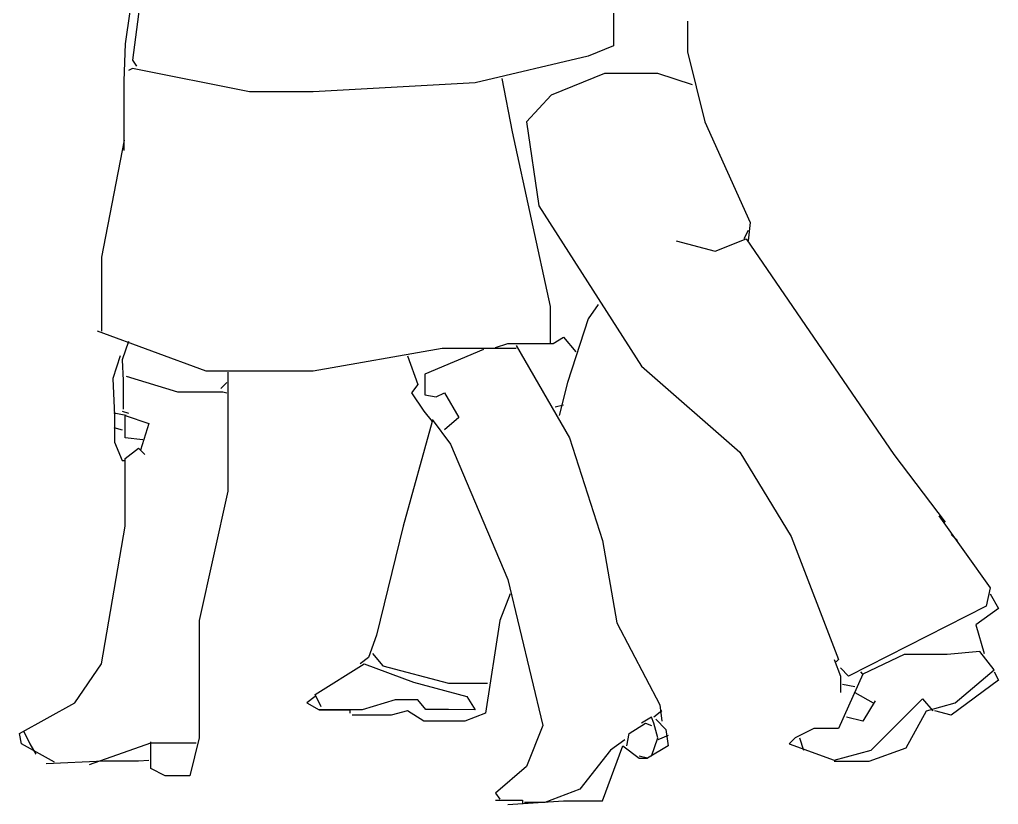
# Model space of a CAD drawing. Header units: millimetres. Extents: x -1579.18 to -1578.23, y 1781.79 to 1783.49.
# Drawn here: x -1579.181 to -1578.227, y 1781.785 to 1782.55 of the extents above; entities that cross this region are included whole.
import ezdxf

# ---------------------------------------------------------------- set-up
doc = ezdxf.new("R2010")
doc.units = ezdxf.units.MM
doc.header["$LTSCALE"] = 10
doc.layers.add('Humanos', color=2, linetype='Continuous')

msp = doc.modelspace()

# ---------------------------------------------------------------- linework, layer by layer
at = {"layer": 'Humanos'}
for points in [[(-1578.78502, 1783.15235), (-1578.73702, 1783.10235), (-1578.71502, 1783.05635), (-1578.70302, 1783.01435), (-1578.69302, 1782.98235), (-1578.68502, 1782.94435), (-1578.66102, 1782.91635), (-1578.65302, 1782.88835), (-1578.63802, 1782.84835), (-1578.63802, 1782.79235), (-1578.65902, 1782.77235), (-1578.67402, 1782.76635), (-1578.67402, 1782.71035), (-1578.60202, 1782.55835), (-1578.60202, 1782.52435), (-1578.62702, 1782.51435), (-1578.73702, 1782.48835), (-1578.89502, 1782.47935), (-1578.95702, 1782.47935), (-1579.07102, 1782.50235), (-1579.07502, 1782.50035)], [(-1578.78502, 1783.15235), (-1578.73702, 1783.10235), (-1578.71502, 1783.05635), (-1578.70302, 1783.01435), (-1578.69302, 1782.98235), (-1578.68502, 1782.94435), (-1578.66102, 1782.91635), (-1578.65302, 1782.88835), (-1578.63802, 1782.84835), (-1578.63802, 1782.79235), (-1578.65902, 1782.77235), (-1578.67402, 1782.76635), (-1578.67402, 1782.71035), (-1578.60202, 1782.55835), (-1578.60202, 1782.52435), (-1578.62702, 1782.51435), (-1578.73702, 1782.48835), (-1578.89502, 1782.47935), (-1578.95702, 1782.47935), (-1579.07102, 1782.50235), (-1579.07502, 1782.50035)], [(-1578.78502, 1783.15235), (-1578.73702, 1783.10235), (-1578.71502, 1783.05635), (-1578.70302, 1783.01435), (-1578.69302, 1782.98235), (-1578.68502, 1782.94435), (-1578.66102, 1782.91635), (-1578.65302, 1782.88835), (-1578.63802, 1782.84835), (-1578.63802, 1782.79235), (-1578.65902, 1782.77235), (-1578.67402, 1782.76635), (-1578.67402, 1782.71035), (-1578.60202, 1782.55835), (-1578.60202, 1782.52435), (-1578.62702, 1782.51435), (-1578.73702, 1782.48835), (-1578.89502, 1782.47935), (-1578.95702, 1782.47935), (-1579.07102, 1782.50235), (-1579.07502, 1782.50035)], [(-1578.78502, 1783.15235), (-1578.73702, 1783.10235), (-1578.71502, 1783.05635), (-1578.70302, 1783.01435), (-1578.69302, 1782.98235), (-1578.68502, 1782.94435), (-1578.66102, 1782.91635), (-1578.65302, 1782.88835), (-1578.63802, 1782.84835), (-1578.63802, 1782.79235), (-1578.65902, 1782.77235), (-1578.67402, 1782.76635), (-1578.67402, 1782.71035), (-1578.60202, 1782.55835), (-1578.60202, 1782.52435), (-1578.62702, 1782.51435), (-1578.73702, 1782.48835), (-1578.89502, 1782.47935), (-1578.95702, 1782.47935), (-1579.07102, 1782.50235), (-1579.07502, 1782.50035)], [(-1578.78502, 1783.15235), (-1578.73702, 1783.10235), (-1578.71502, 1783.05635), (-1578.70302, 1783.01435), (-1578.69302, 1782.98235), (-1578.68502, 1782.94435), (-1578.66102, 1782.91635), (-1578.65302, 1782.88835), (-1578.63802, 1782.84835), (-1578.63802, 1782.79235), (-1578.65902, 1782.77235), (-1578.67402, 1782.76635), (-1578.67402, 1782.71035), (-1578.60202, 1782.55835), (-1578.60202, 1782.52435), (-1578.62702, 1782.51435), (-1578.73702, 1782.48835), (-1578.89502, 1782.47935), (-1578.95702, 1782.47935), (-1579.07102, 1782.50235), (-1579.07502, 1782.50035)], [(-1578.78502, 1783.15235), (-1578.73702, 1783.10235), (-1578.71502, 1783.05635), (-1578.70302, 1783.01435), (-1578.69302, 1782.98235), (-1578.68502, 1782.94435), (-1578.66102, 1782.91635), (-1578.65302, 1782.88835), (-1578.63802, 1782.84835), (-1578.63802, 1782.79235), (-1578.65902, 1782.77235), (-1578.67402, 1782.76635), (-1578.67402, 1782.71035), (-1578.60202, 1782.55835), (-1578.60202, 1782.52435), (-1578.62702, 1782.51435), (-1578.73702, 1782.48835), (-1578.89502, 1782.47935), (-1578.95702, 1782.47935), (-1579.07102, 1782.50235), (-1579.07502, 1782.50035)], [(-1578.97902, 1782.82835), (-1578.96602, 1782.82235), (-1578.96852, 1782.65835), (-1578.96852, 1782.63835), (-1579.01702, 1782.63035), (-1579.03302, 1782.62235), (-1579.06302, 1782.57035), (-1579.07102, 1782.51035), (-1579.06702, 1782.50435)], [(-1578.97902, 1782.82835), (-1578.96602, 1782.82235), (-1578.96852, 1782.65835), (-1578.96852, 1782.63835), (-1579.01702, 1782.63035), (-1579.03302, 1782.62235), (-1579.06302, 1782.57035), (-1579.07102, 1782.51035), (-1579.06702, 1782.50435)], [(-1578.97902, 1782.82835), (-1578.96602, 1782.82235), (-1578.96852, 1782.65835), (-1578.96852, 1782.63835), (-1579.01702, 1782.63035), (-1579.03302, 1782.62235), (-1579.06302, 1782.57035), (-1579.07102, 1782.51035), (-1579.06702, 1782.50435)], [(-1579.08102, 1782.81035), (-1579.08502, 1782.79835), (-1579.10302, 1782.75035), (-1579.11302, 1782.67635), (-1579.10502, 1782.65635), (-1579.06502, 1782.64835), (-1579.06502, 1782.61635), (-1579.07802, 1782.52635), (-1579.07952, 1782.49035), (-1579.07952, 1782.42235)], [(-1579.08102, 1782.81035), (-1579.08502, 1782.79835), (-1579.10302, 1782.75035), (-1579.11302, 1782.67635), (-1579.10502, 1782.65635), (-1579.06502, 1782.64835), (-1579.06502, 1782.61635), (-1579.07802, 1782.52635), (-1579.07952, 1782.49035), (-1579.07952, 1782.42235)], [(-1579.08102, 1782.81035), (-1579.08502, 1782.79835), (-1579.10302, 1782.75035), (-1579.11302, 1782.67635), (-1579.10502, 1782.65635), (-1579.06502, 1782.64835), (-1579.06502, 1782.61635), (-1579.07802, 1782.52635), (-1579.07952, 1782.49035), (-1579.07952, 1782.42235)], [(-1579.08102, 1782.81035), (-1579.08502, 1782.79835), (-1579.10302, 1782.75035), (-1579.11302, 1782.67635), (-1579.10502, 1782.65635), (-1579.06502, 1782.64835), (-1579.06502, 1782.61635), (-1579.07802, 1782.52635), (-1579.07952, 1782.49035), (-1579.07952, 1782.42235)], [(-1579.08102, 1782.81035), (-1579.08502, 1782.79835), (-1579.10302, 1782.75035), (-1579.11302, 1782.67635), (-1579.10502, 1782.65635), (-1579.06502, 1782.64835), (-1579.06502, 1782.61635), (-1579.07802, 1782.52635), (-1579.07952, 1782.49035), (-1579.07952, 1782.42235)], [(-1578.53002, 1782.54835), (-1578.53002, 1782.51835), (-1578.51302, 1782.45035), (-1578.46902, 1782.35235), (-1578.47102, 1782.33435)], [(-1578.53002, 1782.54835), (-1578.53002, 1782.51835), (-1578.51302, 1782.45035), (-1578.46902, 1782.35235), (-1578.47102, 1782.33435)], [(-1578.53002, 1782.54835), (-1578.53002, 1782.51835), (-1578.51302, 1782.45035), (-1578.46902, 1782.35235), (-1578.47102, 1782.33435)], [(-1578.53002, 1782.54835), (-1578.53002, 1782.51835), (-1578.51302, 1782.45035), (-1578.46902, 1782.35235), (-1578.47102, 1782.33435)], [(-1578.53002, 1782.54835), (-1578.53002, 1782.51835), (-1578.51302, 1782.45035), (-1578.46902, 1782.35235), (-1578.47102, 1782.33435)], [(-1578.53002, 1782.54835), (-1578.53002, 1782.51835), (-1578.51302, 1782.45035), (-1578.46902, 1782.35235), (-1578.47102, 1782.33435)], [(-1578.53002, 1782.54835), (-1578.53002, 1782.51835), (-1578.51302, 1782.45035), (-1578.46902, 1782.35235), (-1578.47102, 1782.33435)], [(-1578.53002, 1782.54835), (-1578.53002, 1782.51835), (-1578.51302, 1782.45035), (-1578.46902, 1782.35235), (-1578.47102, 1782.33435)], [(-1578.53002, 1782.54835), (-1578.53002, 1782.51835), (-1578.51302, 1782.45035), (-1578.46902, 1782.35235), (-1578.47102, 1782.33435)], [(-1578.71102, 1782.49235), (-1578.70102, 1782.44035), (-1578.66402, 1782.27035), (-1578.66402, 1782.23435)], [(-1578.71102, 1782.49235), (-1578.70102, 1782.44035), (-1578.66402, 1782.27035), (-1578.66402, 1782.23435)], [(-1578.71102, 1782.49235), (-1578.70102, 1782.44035), (-1578.66402, 1782.27035), (-1578.66402, 1782.23435)], [(-1578.71102, 1782.49235), (-1578.70102, 1782.44035), (-1578.66402, 1782.27035), (-1578.66402, 1782.23435)], [(-1578.71102, 1782.49235), (-1578.70102, 1782.44035), (-1578.66402, 1782.27035), (-1578.66402, 1782.23435)], [(-1578.71102, 1782.49235), (-1578.70102, 1782.44035), (-1578.66402, 1782.27035), (-1578.66402, 1782.23435)], [(-1578.71102, 1782.49235), (-1578.70102, 1782.44035), (-1578.66402, 1782.27035), (-1578.66402, 1782.23435)], [(-1578.52502, 1782.48635), (-1578.55902, 1782.49735), (-1578.61102, 1782.49735), (-1578.66302, 1782.47635), (-1578.68702, 1782.45035), (-1578.67502, 1782.36835), (-1578.57502, 1782.21235), (-1578.47902, 1782.12835), (-1578.42902, 1782.04635), (-1578.38302, 1781.92635), (-1578.38502, 1781.92435)], [(-1578.52502, 1782.48635), (-1578.55902, 1782.49735), (-1578.61102, 1782.49735), (-1578.66302, 1782.47635), (-1578.68702, 1782.45035), (-1578.67502, 1782.36835), (-1578.57502, 1782.21235), (-1578.47902, 1782.12835), (-1578.42902, 1782.04635), (-1578.38302, 1781.92635), (-1578.38502, 1781.92435)], [(-1578.52502, 1782.48635), (-1578.55902, 1782.49735), (-1578.61102, 1782.49735), (-1578.66302, 1782.47635), (-1578.68702, 1782.45035), (-1578.67502, 1782.36835), (-1578.57502, 1782.21235), (-1578.47902, 1782.12835), (-1578.42902, 1782.04635), (-1578.38302, 1781.92635), (-1578.38502, 1781.92435)], [(-1578.52502, 1782.48635), (-1578.55902, 1782.49735), (-1578.61102, 1782.49735), (-1578.66302, 1782.47635), (-1578.68702, 1782.45035), (-1578.67502, 1782.36835), (-1578.57502, 1782.21235), (-1578.47902, 1782.12835), (-1578.42902, 1782.04635), (-1578.38302, 1781.92635), (-1578.38502, 1781.92435)], [(-1578.52502, 1782.48635), (-1578.55902, 1782.49735), (-1578.61102, 1782.49735), (-1578.66302, 1782.47635), (-1578.68702, 1782.45035), (-1578.67502, 1782.36835), (-1578.57502, 1782.21235), (-1578.47902, 1782.12835), (-1578.42902, 1782.04635), (-1578.38302, 1781.92635), (-1578.38502, 1781.92435)], [(-1578.52502, 1782.48635), (-1578.55902, 1782.49735), (-1578.61102, 1782.49735), (-1578.66302, 1782.47635), (-1578.68702, 1782.45035), (-1578.67502, 1782.36835), (-1578.57502, 1782.21235), (-1578.47902, 1782.12835), (-1578.42902, 1782.04635), (-1578.38302, 1781.92635), (-1578.38502, 1781.92435)], [(-1578.52502, 1782.48635), (-1578.55902, 1782.49735), (-1578.61102, 1782.49735), (-1578.66302, 1782.47635), (-1578.68702, 1782.45035), (-1578.67502, 1782.36835), (-1578.57502, 1782.21235), (-1578.47902, 1782.12835), (-1578.42902, 1782.04635), (-1578.38302, 1781.92635), (-1578.38502, 1781.92435)], [(-1578.52502, 1782.48635), (-1578.55902, 1782.49735), (-1578.61102, 1782.49735), (-1578.66302, 1782.47635), (-1578.68702, 1782.45035), (-1578.67502, 1782.36835), (-1578.57502, 1782.21235), (-1578.47902, 1782.12835), (-1578.42902, 1782.04635), (-1578.38302, 1781.92635), (-1578.38502, 1781.92435)], [(-1579.07902, 1782.43235), (-1579.10102, 1782.31835), (-1579.10102, 1782.25035), (-1579.10102, 1782.24635)], [(-1579.07902, 1782.43235), (-1579.10102, 1782.31835), (-1579.10102, 1782.25035), (-1579.10102, 1782.24635)], [(-1579.07902, 1782.43235), (-1579.10102, 1782.31835), (-1579.10102, 1782.25035), (-1579.10102, 1782.24635)], [(-1579.07902, 1782.43235), (-1579.10102, 1782.31835), (-1579.10102, 1782.25035), (-1579.10102, 1782.24635)], [(-1579.07902, 1782.43235), (-1579.10102, 1782.31835), (-1579.10102, 1782.25035), (-1579.10102, 1782.24635)], [(-1579.07902, 1782.43235), (-1579.10102, 1782.31835), (-1579.10102, 1782.25035), (-1579.10102, 1782.24635)], [(-1578.47102, 1782.34435), (-1578.47502, 1782.33635)], [(-1578.47102, 1782.34435), (-1578.47502, 1782.33635)], [(-1578.47102, 1782.34435), (-1578.47502, 1782.33635)], [(-1578.47102, 1782.34435), (-1578.47502, 1782.33635)], [(-1578.47102, 1782.34435), (-1578.47502, 1782.33635)], [(-1578.47102, 1782.34435), (-1578.47502, 1782.33635)], [(-1578.47102, 1782.34435), (-1578.47502, 1782.33635)], [(-1578.47102, 1782.34435), (-1578.47502, 1782.33635)], [(-1578.47102, 1782.34435), (-1578.47502, 1782.33635)], [(-1578.47102, 1782.34435), (-1578.47502, 1782.33635)], [(-1578.54102, 1782.33435), (-1578.50302, 1782.32435), (-1578.47302, 1782.33635), (-1578.32902, 1782.12635), (-1578.27902, 1782.06035)], [(-1578.54102, 1782.33435), (-1578.50302, 1782.32435), (-1578.47302, 1782.33635), (-1578.32902, 1782.12635), (-1578.27902, 1782.06035)], [(-1578.54102, 1782.33435), (-1578.50302, 1782.32435), (-1578.47302, 1782.33635), (-1578.32902, 1782.12635), (-1578.27902, 1782.06035)], [(-1578.54102, 1782.33435), (-1578.50302, 1782.32435), (-1578.47302, 1782.33635), (-1578.32902, 1782.12635), (-1578.27902, 1782.06035)], [(-1578.54102, 1782.33435), (-1578.50302, 1782.32435), (-1578.47302, 1782.33635), (-1578.32902, 1782.12635), (-1578.27902, 1782.06035)], [(-1578.61702, 1782.27235), (-1578.62702, 1782.25835), (-1578.64702, 1782.19635), (-1578.65502, 1782.16435)], [(-1578.61702, 1782.27235), (-1578.62702, 1782.25835), (-1578.64702, 1782.19635), (-1578.65502, 1782.16435)], [(-1578.61702, 1782.27235), (-1578.62702, 1782.25835), (-1578.64702, 1782.19635), (-1578.65502, 1782.16435)], [(-1578.61702, 1782.27235), (-1578.62702, 1782.25835), (-1578.64702, 1782.19635), (-1578.65502, 1782.16435)], [(-1578.69702, 1782.22935), (-1578.76902, 1782.22935), (-1578.89502, 1782.20735), (-1578.99902, 1782.20735), (-1579.10502, 1782.24635)], [(-1578.69702, 1782.22935), (-1578.76902, 1782.22935), (-1578.89502, 1782.20735), (-1578.99902, 1782.20735), (-1579.10502, 1782.24635)], [(-1578.69702, 1782.22935), (-1578.76902, 1782.22935), (-1578.89502, 1782.20735), (-1578.99902, 1782.20735), (-1579.10502, 1782.24635)], [(-1578.69702, 1782.22935), (-1578.76902, 1782.22935), (-1578.89502, 1782.20735), (-1578.99902, 1782.20735), (-1579.10502, 1782.24635)], [(-1579.07502, 1782.23635), (-1579.08102, 1782.21835), (-1579.08002, 1782.19835), (-1579.08002, 1782.17035)], [(-1579.07502, 1782.23635), (-1579.08102, 1782.21835), (-1579.08002, 1782.19835), (-1579.08002, 1782.17035)], [(-1579.07502, 1782.23635), (-1579.08102, 1782.21835), (-1579.08002, 1782.19835), (-1579.08002, 1782.17035)], [(-1579.07502, 1782.23635), (-1579.08102, 1782.21835), (-1579.08002, 1782.19835), (-1579.08002, 1782.17035)], [(-1579.07502, 1782.23635), (-1579.08102, 1782.21835), (-1579.08002, 1782.19835), (-1579.08002, 1782.17035)], [(-1579.07502, 1782.23635), (-1579.08102, 1782.21835), (-1579.08002, 1782.19835), (-1579.08002, 1782.17035)], [(-1578.71702, 1782.23035), (-1578.70502, 1782.23435), (-1578.66102, 1782.23435), (-1578.65102, 1782.24035), (-1578.63902, 1782.22635)], [(-1578.71702, 1782.23035), (-1578.70502, 1782.23435), (-1578.66102, 1782.23435), (-1578.65102, 1782.24035), (-1578.63902, 1782.22635)], [(-1578.71702, 1782.23035), (-1578.70502, 1782.23435), (-1578.66102, 1782.23435), (-1578.65102, 1782.24035), (-1578.63902, 1782.22635)], [(-1578.71702, 1782.23035), (-1578.70502, 1782.23435), (-1578.66102, 1782.23435), (-1578.65102, 1782.24035), (-1578.63902, 1782.22635)], [(-1578.72902, 1782.22835), (-1578.78602, 1782.20435), (-1578.78602, 1782.18435), (-1578.77502, 1782.18235), (-1578.76702, 1782.18635), (-1578.75302, 1782.16235), (-1578.76702, 1782.15035)], [(-1578.72902, 1782.22835), (-1578.78602, 1782.20435), (-1578.78602, 1782.18435), (-1578.77502, 1782.18235), (-1578.76702, 1782.18635), (-1578.75302, 1782.16235), (-1578.76702, 1782.15035)], [(-1578.72902, 1782.22835), (-1578.78602, 1782.20435), (-1578.78602, 1782.18435), (-1578.77502, 1782.18235), (-1578.76702, 1782.18635), (-1578.75302, 1782.16235), (-1578.76702, 1782.15035)], [(-1578.72902, 1782.22835), (-1578.78602, 1782.20435), (-1578.78602, 1782.18435), (-1578.77502, 1782.18235), (-1578.76702, 1782.18635), (-1578.75302, 1782.16235), (-1578.76702, 1782.15035)], [(-1578.72902, 1782.22835), (-1578.78602, 1782.20435), (-1578.78602, 1782.18435), (-1578.77502, 1782.18235), (-1578.76702, 1782.18635), (-1578.75302, 1782.16235), (-1578.76702, 1782.15035)], [(-1578.72902, 1782.22835), (-1578.78602, 1782.20435), (-1578.78602, 1782.18435), (-1578.77502, 1782.18235), (-1578.76702, 1782.18635), (-1578.75302, 1782.16235), (-1578.76702, 1782.15035)], [(-1578.72902, 1782.22835), (-1578.78602, 1782.20435), (-1578.78602, 1782.18435), (-1578.77502, 1782.18235), (-1578.76702, 1782.18635), (-1578.75302, 1782.16235), (-1578.76702, 1782.15035)], [(-1578.69702, 1782.23235), (-1578.64502, 1782.14235), (-1578.61302, 1782.04235), (-1578.59902, 1781.96235), (-1578.55702, 1781.88235), (-1578.55502, 1781.86635)], [(-1578.69702, 1782.23235), (-1578.64502, 1782.14235), (-1578.61302, 1782.04235), (-1578.59902, 1781.96235), (-1578.55702, 1781.88235), (-1578.55502, 1781.86635)], [(-1578.69702, 1782.23235), (-1578.64502, 1782.14235), (-1578.61302, 1782.04235), (-1578.59902, 1781.96235), (-1578.55702, 1781.88235), (-1578.55502, 1781.86635)], [(-1578.69702, 1782.23235), (-1578.64502, 1782.14235), (-1578.61302, 1782.04235), (-1578.59902, 1781.96235), (-1578.55702, 1781.88235), (-1578.55502, 1781.86635)], [(-1578.69702, 1782.23235), (-1578.64502, 1782.14235), (-1578.61302, 1782.04235), (-1578.59902, 1781.96235), (-1578.55702, 1781.88235), (-1578.55502, 1781.86635)], [(-1578.69702, 1782.23235), (-1578.64502, 1782.14235), (-1578.61302, 1782.04235), (-1578.59902, 1781.96235), (-1578.55702, 1781.88235), (-1578.55502, 1781.86635)], [(-1578.69702, 1782.23235), (-1578.64502, 1782.14235), (-1578.61302, 1782.04235), (-1578.59902, 1781.96235), (-1578.55702, 1781.88235), (-1578.55502, 1781.86635)], [(-1578.69702, 1782.23235), (-1578.64502, 1782.14235), (-1578.61302, 1782.04235), (-1578.59902, 1781.96235), (-1578.55702, 1781.88235), (-1578.55502, 1781.86635)], [(-1578.69702, 1782.23235), (-1578.64502, 1782.14235), (-1578.61302, 1782.04235), (-1578.59902, 1781.96235), (-1578.55702, 1781.88235), (-1578.55502, 1781.86635)], [(-1578.69702, 1782.23235), (-1578.64502, 1782.14235), (-1578.61302, 1782.04235), (-1578.59902, 1781.96235), (-1578.55702, 1781.88235), (-1578.55502, 1781.86635)], [(-1579.08302, 1782.22235), (-1579.09002, 1782.20035), (-1579.08852, 1782.16435), (-1579.08852, 1782.13835), (-1579.08102, 1782.12035), (-1579.07902, 1782.12035)], [(-1579.08302, 1782.22235), (-1579.09002, 1782.20035), (-1579.08852, 1782.16435), (-1579.08852, 1782.13835), (-1579.08102, 1782.12035), (-1579.07902, 1782.12035)], [(-1579.08302, 1782.22235), (-1579.09002, 1782.20035), (-1579.08852, 1782.16435), (-1579.08852, 1782.13835), (-1579.08102, 1782.12035), (-1579.07902, 1782.12035)], [(-1579.08302, 1782.22235), (-1579.09002, 1782.20035), (-1579.08852, 1782.16435), (-1579.08852, 1782.13835), (-1579.08102, 1782.12035), (-1579.07902, 1782.12035)], [(-1579.08302, 1782.22235), (-1579.09002, 1782.20035), (-1579.08852, 1782.16435), (-1579.08852, 1782.13835), (-1579.08102, 1782.12035), (-1579.07902, 1782.12035)], [(-1579.08302, 1782.22235), (-1579.09002, 1782.20035), (-1579.08852, 1782.16435), (-1579.08852, 1782.13835), (-1579.08102, 1782.12035), (-1579.07902, 1782.12035)], [(-1579.08302, 1782.22235), (-1579.09002, 1782.20035), (-1579.08852, 1782.16435), (-1579.08852, 1782.13835), (-1579.08102, 1782.12035), (-1579.07902, 1782.12035)], [(-1579.08302, 1782.22235), (-1579.09002, 1782.20035), (-1579.08852, 1782.16435), (-1579.08852, 1782.13835), (-1579.08102, 1782.12035), (-1579.07902, 1782.12035)], [(-1579.08302, 1782.22235), (-1579.09002, 1782.20035), (-1579.08852, 1782.16435), (-1579.08852, 1782.13835), (-1579.08102, 1782.12035), (-1579.07902, 1782.12035)], [(-1578.80302, 1782.22235), (-1578.79302, 1782.19435), (-1578.79902, 1782.18635), (-1578.78702, 1782.16835), (-1578.77902, 1782.15835), (-1578.80702, 1782.05635), (-1578.83302, 1781.95035), (-1578.84102, 1781.92835), (-1578.84902, 1781.92235)], [(-1578.80302, 1782.22235), (-1578.79302, 1782.19435), (-1578.79902, 1782.18635), (-1578.78702, 1782.16835), (-1578.77902, 1782.15835), (-1578.80702, 1782.05635), (-1578.83302, 1781.95035), (-1578.84102, 1781.92835), (-1578.84902, 1781.92235)], [(-1578.80302, 1782.22235), (-1578.79302, 1782.19435), (-1578.79902, 1782.18635), (-1578.78702, 1782.16835), (-1578.77902, 1782.15835), (-1578.80702, 1782.05635), (-1578.83302, 1781.95035), (-1578.84102, 1781.92835), (-1578.84902, 1781.92235)], [(-1578.80302, 1782.22235), (-1578.79302, 1782.19435), (-1578.79902, 1782.18635), (-1578.78702, 1782.16835), (-1578.77902, 1782.15835), (-1578.80702, 1782.05635), (-1578.83302, 1781.95035), (-1578.84102, 1781.92835), (-1578.84902, 1781.92235)], [(-1578.97802, 1782.20635), (-1578.97802, 1782.09035), (-1579.00602, 1781.96435), (-1579.00602, 1781.85035), (-1579.01502, 1781.81335), (-1579.03902, 1781.81335), (-1579.05302, 1781.82035), (-1579.05302, 1781.84635)], [(-1578.97802, 1782.20635), (-1578.97802, 1782.09035), (-1579.00602, 1781.96435), (-1579.00602, 1781.85035), (-1579.01502, 1781.81335), (-1579.03902, 1781.81335), (-1579.05302, 1781.82035), (-1579.05302, 1781.84635)], [(-1578.97802, 1782.20635), (-1578.97802, 1782.09035), (-1579.00602, 1781.96435), (-1579.00602, 1781.85035), (-1579.01502, 1781.81335), (-1579.03902, 1781.81335), (-1579.05302, 1781.82035), (-1579.05302, 1781.84635)], [(-1578.97802, 1782.20635), (-1578.97802, 1782.09035), (-1579.00602, 1781.96435), (-1579.00602, 1781.85035), (-1579.01502, 1781.81335), (-1579.03902, 1781.81335), (-1579.05302, 1781.82035), (-1579.05302, 1781.84635)], [(-1578.97802, 1782.20635), (-1578.97802, 1782.09035), (-1579.00602, 1781.96435), (-1579.00602, 1781.85035), (-1579.01502, 1781.81335), (-1579.03902, 1781.81335), (-1579.05302, 1781.82035), (-1579.05302, 1781.84635)], [(-1578.97802, 1782.20635), (-1578.97802, 1782.09035), (-1579.00602, 1781.96435), (-1579.00602, 1781.85035), (-1579.01502, 1781.81335), (-1579.03902, 1781.81335), (-1579.05302, 1781.82035), (-1579.05302, 1781.84635)], [(-1578.97802, 1782.20635), (-1578.97802, 1782.09035), (-1579.00602, 1781.96435), (-1579.00602, 1781.85035), (-1579.01502, 1781.81335), (-1579.03902, 1781.81335), (-1579.05302, 1781.82035), (-1579.05302, 1781.84635)], [(-1578.97802, 1782.20635), (-1578.97802, 1782.09035), (-1579.00602, 1781.96435), (-1579.00602, 1781.85035), (-1579.01502, 1781.81335), (-1579.03902, 1781.81335), (-1579.05302, 1781.82035), (-1579.05302, 1781.84635)], [(-1578.97802, 1782.20635), (-1578.97802, 1782.09035), (-1579.00602, 1781.96435), (-1579.00602, 1781.85035), (-1579.01502, 1781.81335), (-1579.03902, 1781.81335), (-1579.05302, 1781.82035), (-1579.05302, 1781.84635)], [(-1578.97802, 1782.20635), (-1578.97802, 1782.09035), (-1579.00602, 1781.96435), (-1579.00602, 1781.85035), (-1579.01502, 1781.81335), (-1579.03902, 1781.81335), (-1579.05302, 1781.82035), (-1579.05302, 1781.84635)], [(-1578.97802, 1782.20635), (-1578.97802, 1782.09035), (-1579.00602, 1781.96435), (-1579.00602, 1781.85035), (-1579.01502, 1781.81335), (-1579.03902, 1781.81335), (-1579.05302, 1781.82035), (-1579.05302, 1781.84635)], [(-1578.97802, 1782.20635), (-1578.97802, 1782.09035), (-1579.00602, 1781.96435), (-1579.00602, 1781.85035), (-1579.01502, 1781.81335), (-1579.03902, 1781.81335), (-1579.05302, 1781.82035), (-1579.05302, 1781.84635)], [(-1578.97802, 1782.20635), (-1578.97802, 1782.09035), (-1579.00602, 1781.96435), (-1579.00602, 1781.85035), (-1579.01502, 1781.81335), (-1579.03902, 1781.81335), (-1579.05302, 1781.82035), (-1579.05302, 1781.84635)], [(-1579.07702, 1782.20235), (-1579.02702, 1782.18735), (-1578.98302, 1782.18735), (-1578.97902, 1782.18635)], [(-1579.07702, 1782.20235), (-1579.02702, 1782.18735), (-1578.98302, 1782.18735), (-1578.97902, 1782.18635)], [(-1579.07702, 1782.20235), (-1579.02702, 1782.18735), (-1578.98302, 1782.18735), (-1578.97902, 1782.18635)], [(-1578.97902, 1782.19635), (-1578.98502, 1782.19035)], [(-1578.97902, 1782.19635), (-1578.98502, 1782.19035)], [(-1578.97902, 1782.19635), (-1578.98502, 1782.19035)], [(-1578.97902, 1782.19635), (-1578.98502, 1782.19035)], [(-1578.97902, 1782.19635), (-1578.98502, 1782.19035)], [(-1578.97902, 1782.19635), (-1578.98502, 1782.19035)], [(-1578.97902, 1782.19635), (-1578.98502, 1782.19035)], [(-1579.07702, 1782.16435), (-1579.08902, 1782.16635)], [(-1579.07702, 1782.16435), (-1579.08902, 1782.16635)], [(-1579.08102, 1782.16835), (-1579.07502, 1782.16635)], [(-1579.08102, 1782.16835), (-1579.07502, 1782.16635)], [(-1578.65102, 1782.17435), (-1578.65902, 1782.17235)], [(-1578.65102, 1782.17435), (-1578.65902, 1782.17235)], [(-1578.65102, 1782.17435), (-1578.65902, 1782.17235)], [(-1579.06102, 1782.14035), (-1579.07802, 1782.14235), (-1579.07802, 1782.16435), (-1579.05502, 1782.15635), (-1579.06302, 1782.13035)], [(-1579.06102, 1782.14035), (-1579.07802, 1782.14235), (-1579.07802, 1782.16435), (-1579.05502, 1782.15635), (-1579.06302, 1782.13035)], [(-1579.06102, 1782.14035), (-1579.07802, 1782.14235), (-1579.07802, 1782.16435), (-1579.05502, 1782.15635), (-1579.06302, 1782.13035)], [(-1579.06102, 1782.14035), (-1579.07802, 1782.14235), (-1579.07802, 1782.16435), (-1579.05502, 1782.15635), (-1579.06302, 1782.13035)], [(-1579.06102, 1782.14035), (-1579.07802, 1782.14235), (-1579.07802, 1782.16435), (-1579.05502, 1782.15635), (-1579.06302, 1782.13035)], [(-1579.06102, 1782.14035), (-1579.07802, 1782.14235), (-1579.07802, 1782.16435), (-1579.05502, 1782.15635), (-1579.06302, 1782.13035)], [(-1579.06102, 1782.14035), (-1579.07802, 1782.14235), (-1579.07802, 1782.16435), (-1579.05502, 1782.15635), (-1579.06302, 1782.13035)], [(-1578.77902, 1782.16035), (-1578.76102, 1782.13635), (-1578.70502, 1782.00435), (-1578.67102, 1781.86235), (-1578.68702, 1781.82235), (-1578.71702, 1781.79635), (-1578.71302, 1781.79035)], [(-1578.77902, 1782.16035), (-1578.76102, 1782.13635), (-1578.70502, 1782.00435), (-1578.67102, 1781.86235), (-1578.68702, 1781.82235), (-1578.71702, 1781.79635), (-1578.71302, 1781.79035)], [(-1578.77902, 1782.16035), (-1578.76102, 1782.13635), (-1578.70502, 1782.00435), (-1578.67102, 1781.86235), (-1578.68702, 1781.82235), (-1578.71702, 1781.79635), (-1578.71302, 1781.79035)], [(-1578.77902, 1782.16035), (-1578.76102, 1782.13635), (-1578.70502, 1782.00435), (-1578.67102, 1781.86235), (-1578.68702, 1781.82235), (-1578.71702, 1781.79635), (-1578.71302, 1781.79035)], [(-1578.77902, 1782.16035), (-1578.76102, 1782.13635), (-1578.70502, 1782.00435), (-1578.67102, 1781.86235), (-1578.68702, 1781.82235), (-1578.71702, 1781.79635), (-1578.71302, 1781.79035)], [(-1578.77902, 1782.16035), (-1578.76102, 1782.13635), (-1578.70502, 1782.00435), (-1578.67102, 1781.86235), (-1578.68702, 1781.82235), (-1578.71702, 1781.79635), (-1578.71302, 1781.79035)], [(-1578.77902, 1782.16035), (-1578.76102, 1782.13635), (-1578.70502, 1782.00435), (-1578.67102, 1781.86235), (-1578.68702, 1781.82235), (-1578.71702, 1781.79635), (-1578.71302, 1781.79035)], [(-1579.08902, 1782.15235), (-1579.08102, 1782.15035)], [(-1579.08902, 1782.15235), (-1579.08102, 1782.15035)], [(-1579.08902, 1782.15235), (-1579.08102, 1782.15035)], [(-1579.08902, 1782.15235), (-1579.08102, 1782.15035)], [(-1579.08902, 1782.15235), (-1579.08102, 1782.15035)], [(-1579.08902, 1782.15235), (-1579.08102, 1782.15035)], [(-1579.08902, 1782.15235), (-1579.08102, 1782.15035)], [(-1579.08902, 1782.15235), (-1579.08102, 1782.15035)], [(-1579.14702, 1781.82635), (-1579.17902, 1781.84435), (-1579.18102, 1781.85435), (-1579.12702, 1781.88435), (-1579.10102, 1781.92235), (-1579.07802, 1782.05635), (-1579.07802, 1782.12235), (-1579.06502, 1782.13235), (-1579.05902, 1782.12635)], [(-1579.14702, 1781.82635), (-1579.17902, 1781.84435), (-1579.18102, 1781.85435), (-1579.12702, 1781.88435), (-1579.10102, 1781.92235), (-1579.07802, 1782.05635), (-1579.07802, 1782.12235), (-1579.06502, 1782.13235), (-1579.05902, 1782.12635)], [(-1579.14702, 1781.82635), (-1579.17902, 1781.84435), (-1579.18102, 1781.85435), (-1579.12702, 1781.88435), (-1579.10102, 1781.92235), (-1579.07802, 1782.05635), (-1579.07802, 1782.12235), (-1579.06502, 1782.13235), (-1579.05902, 1782.12635)], [(-1579.14702, 1781.82635), (-1579.17902, 1781.84435), (-1579.18102, 1781.85435), (-1579.12702, 1781.88435), (-1579.10102, 1781.92235), (-1579.07802, 1782.05635), (-1579.07802, 1782.12235), (-1579.06502, 1782.13235), (-1579.05902, 1782.12635)], [(-1579.14702, 1781.82635), (-1579.17902, 1781.84435), (-1579.18102, 1781.85435), (-1579.12702, 1781.88435), (-1579.10102, 1781.92235), (-1579.07802, 1782.05635), (-1579.07802, 1782.12235), (-1579.06502, 1782.13235), (-1579.05902, 1782.12635)], [(-1579.14702, 1781.82635), (-1579.17902, 1781.84435), (-1579.18102, 1781.85435), (-1579.12702, 1781.88435), (-1579.10102, 1781.92235), (-1579.07802, 1782.05635), (-1579.07802, 1782.12235), (-1579.06502, 1782.13235), (-1579.05902, 1782.12635)], [(-1579.14702, 1781.82635), (-1579.17902, 1781.84435), (-1579.18102, 1781.85435), (-1579.12702, 1781.88435), (-1579.10102, 1781.92235), (-1579.07802, 1782.05635), (-1579.07802, 1782.12235), (-1579.06502, 1782.13235), (-1579.05902, 1782.12635)], [(-1578.28502, 1782.06635), (-1578.23502, 1781.99635), (-1578.23902, 1781.97835), (-1578.37302, 1781.91035), (-1578.38102, 1781.91835)], [(-1578.28502, 1782.06635), (-1578.23502, 1781.99635), (-1578.23902, 1781.97835), (-1578.37302, 1781.91035), (-1578.38102, 1781.91835)], [(-1578.28502, 1782.06635), (-1578.23502, 1781.99635), (-1578.23902, 1781.97835), (-1578.37302, 1781.91035), (-1578.38102, 1781.91835)], [(-1578.28502, 1782.06635), (-1578.23502, 1781.99635), (-1578.23902, 1781.97835), (-1578.37302, 1781.91035), (-1578.38102, 1781.91835)], [(-1578.27302, 1782.04835), (-1578.26702, 1782.04235)], [(-1578.27302, 1782.04835), (-1578.26702, 1782.04235)], [(-1578.27302, 1782.04835), (-1578.26702, 1782.04235)], [(-1578.27302, 1782.04835), (-1578.26702, 1782.04235)], [(-1578.27302, 1782.04835), (-1578.26702, 1782.04235)], [(-1578.27302, 1782.04835), (-1578.26702, 1782.04235)], [(-1578.27302, 1782.04835), (-1578.26702, 1782.04235)], [(-1578.27302, 1782.04835), (-1578.26702, 1782.04235)], [(-1578.27302, 1782.04835), (-1578.26702, 1782.04235)], [(-1578.70302, 1781.99035), (-1578.71302, 1781.96435), (-1578.72702, 1781.87435), (-1578.74702, 1781.86635), (-1578.78702, 1781.86635), (-1578.80302, 1781.87635), (-1578.81902, 1781.87235), (-1578.85702, 1781.87235)], [(-1578.23502, 1781.99035), (-1578.22702, 1781.97635), (-1578.24902, 1781.96035), (-1578.24102, 1781.93235)], [(-1578.23502, 1781.99035), (-1578.22702, 1781.97635), (-1578.24902, 1781.96035), (-1578.24102, 1781.93235)], [(-1578.23502, 1781.99035), (-1578.22702, 1781.97635), (-1578.24902, 1781.96035), (-1578.24102, 1781.93235)], [(-1578.23502, 1781.99035), (-1578.22702, 1781.97635), (-1578.24902, 1781.96035), (-1578.24102, 1781.93235)], [(-1578.23502, 1781.99035), (-1578.22702, 1781.97635), (-1578.24902, 1781.96035), (-1578.24102, 1781.93235)], [(-1578.23502, 1781.99035), (-1578.22702, 1781.97635), (-1578.24902, 1781.96035), (-1578.24102, 1781.93235)], [(-1578.83702, 1781.93235), (-1578.82702, 1781.92035), (-1578.76302, 1781.90335), (-1578.72502, 1781.90335)], [(-1578.83702, 1781.93235), (-1578.82702, 1781.92035), (-1578.76302, 1781.90335), (-1578.72502, 1781.90335)], [(-1578.83702, 1781.93235), (-1578.82702, 1781.92035), (-1578.76302, 1781.90335), (-1578.72502, 1781.90335)], [(-1578.83702, 1781.93235), (-1578.82702, 1781.92035), (-1578.76302, 1781.90335), (-1578.72502, 1781.90335)], [(-1578.83702, 1781.93235), (-1578.82702, 1781.92035), (-1578.76302, 1781.90335), (-1578.72502, 1781.90335)], [(-1578.83702, 1781.93235), (-1578.82702, 1781.92035), (-1578.76302, 1781.90335), (-1578.72502, 1781.90335)], [(-1578.38702, 1781.82735), (-1578.35302, 1781.82735), (-1578.31702, 1781.84035), (-1578.29702, 1781.87635), (-1578.26902, 1781.88435), (-1578.23102, 1781.91635), (-1578.24502, 1781.93435), (-1578.27702, 1781.93135), (-1578.31902, 1781.93135), (-1578.35902, 1781.91235), (-1578.36102, 1781.91435)], [(-1578.38702, 1781.82735), (-1578.35302, 1781.82735), (-1578.31702, 1781.84035), (-1578.29702, 1781.87635), (-1578.26902, 1781.88435), (-1578.23102, 1781.91635), (-1578.24502, 1781.93435), (-1578.27702, 1781.93135), (-1578.31902, 1781.93135), (-1578.35902, 1781.91235), (-1578.36102, 1781.91435)], [(-1578.38702, 1781.82735), (-1578.35302, 1781.82735), (-1578.31702, 1781.84035), (-1578.29702, 1781.87635), (-1578.26902, 1781.88435), (-1578.23102, 1781.91635), (-1578.24502, 1781.93435), (-1578.27702, 1781.93135), (-1578.31902, 1781.93135), (-1578.35902, 1781.91235), (-1578.36102, 1781.91435)], [(-1578.88702, 1781.88035), (-1578.89302, 1781.89235), (-1578.84502, 1781.92235), (-1578.79702, 1781.90435), (-1578.74502, 1781.89035), (-1578.73702, 1781.87735), (-1578.76302, 1781.87785), (-1578.78502, 1781.87785), (-1578.79302, 1781.88735), (-1578.81502, 1781.88735), (-1578.84702, 1781.87735), (-1578.88902, 1781.87735)], [(-1578.88702, 1781.88035), (-1578.89302, 1781.89235), (-1578.84502, 1781.92235), (-1578.79702, 1781.90435), (-1578.74502, 1781.89035), (-1578.73702, 1781.87735), (-1578.76302, 1781.87785), (-1578.78502, 1781.87785), (-1578.79302, 1781.88735), (-1578.81502, 1781.88735), (-1578.84702, 1781.87735), (-1578.88902, 1781.87735)], [(-1578.88702, 1781.88035), (-1578.89302, 1781.89235), (-1578.84502, 1781.92235), (-1578.79702, 1781.90435), (-1578.74502, 1781.89035), (-1578.73702, 1781.87735), (-1578.76302, 1781.87785), (-1578.78502, 1781.87785), (-1578.79302, 1781.88735), (-1578.81502, 1781.88735), (-1578.84702, 1781.87735), (-1578.88902, 1781.87735)], [(-1578.88702, 1781.88035), (-1578.89302, 1781.89235), (-1578.84502, 1781.92235), (-1578.79702, 1781.90435), (-1578.74502, 1781.89035), (-1578.73702, 1781.87735), (-1578.76302, 1781.87785), (-1578.78502, 1781.87785), (-1578.79302, 1781.88735), (-1578.81502, 1781.88735), (-1578.84702, 1781.87735), (-1578.88902, 1781.87735)], [(-1578.88702, 1781.88035), (-1578.89302, 1781.89235), (-1578.84502, 1781.92235), (-1578.79702, 1781.90435), (-1578.74502, 1781.89035), (-1578.73702, 1781.87735), (-1578.76302, 1781.87785), (-1578.78502, 1781.87785), (-1578.79302, 1781.88735), (-1578.81502, 1781.88735), (-1578.84702, 1781.87735), (-1578.88902, 1781.87735)], [(-1578.38702, 1781.92635), (-1578.38102, 1781.91035), (-1578.38102, 1781.89435)], [(-1578.38702, 1781.92635), (-1578.38102, 1781.91035), (-1578.38102, 1781.89435)], [(-1578.38702, 1781.92635), (-1578.38102, 1781.91035), (-1578.38102, 1781.89435)], [(-1578.38702, 1781.92635), (-1578.38102, 1781.91035), (-1578.38102, 1781.89435)], [(-1578.35902, 1781.91235), (-1578.38302, 1781.85935), (-1578.40702, 1781.85935), (-1578.42502, 1781.85035), (-1578.43102, 1781.84435), (-1578.38702, 1781.82835), (-1578.35102, 1781.83835), (-1578.30102, 1781.88835), (-1578.29102, 1781.87635)], [(-1578.35902, 1781.91235), (-1578.38302, 1781.85935), (-1578.40702, 1781.85935), (-1578.42502, 1781.85035), (-1578.43102, 1781.84435), (-1578.38702, 1781.82835), (-1578.35102, 1781.83835), (-1578.30102, 1781.88835), (-1578.29102, 1781.87635)], [(-1578.35902, 1781.91235), (-1578.38302, 1781.85935), (-1578.40702, 1781.85935), (-1578.42502, 1781.85035), (-1578.43102, 1781.84435), (-1578.38702, 1781.82835), (-1578.35102, 1781.83835), (-1578.30102, 1781.88835), (-1578.29102, 1781.87635)], [(-1578.23102, 1781.91435), (-1578.22702, 1781.90635), (-1578.27302, 1781.87235), (-1578.28902, 1781.87635)], [(-1578.23102, 1781.91435), (-1578.22702, 1781.90635), (-1578.27302, 1781.87235), (-1578.28902, 1781.87635)], [(-1578.23102, 1781.91435), (-1578.22702, 1781.90635), (-1578.27302, 1781.87235), (-1578.28902, 1781.87635)], [(-1578.23102, 1781.91435), (-1578.22702, 1781.90635), (-1578.27302, 1781.87235), (-1578.28902, 1781.87635)], [(-1578.23102, 1781.91435), (-1578.22702, 1781.90635), (-1578.27302, 1781.87235), (-1578.28902, 1781.87635)], [(-1578.23102, 1781.91435), (-1578.22702, 1781.90635), (-1578.27302, 1781.87235), (-1578.28902, 1781.87635)], [(-1578.23102, 1781.91435), (-1578.22702, 1781.90635), (-1578.27302, 1781.87235), (-1578.28902, 1781.87635)], [(-1578.23102, 1781.91435), (-1578.22702, 1781.90635), (-1578.27302, 1781.87235), (-1578.28902, 1781.87635)], [(-1578.23102, 1781.91435), (-1578.22702, 1781.90635), (-1578.27302, 1781.87235), (-1578.28902, 1781.87635)], [(-1578.37902, 1781.90235), (-1578.36702, 1781.90035)], [(-1578.89302, 1781.89035), (-1578.90102, 1781.88435), (-1578.88902, 1781.87735), (-1578.85902, 1781.87735), (-1578.85902, 1781.87435)], [(-1578.89302, 1781.89035), (-1578.90102, 1781.88435), (-1578.88902, 1781.87735), (-1578.85902, 1781.87735), (-1578.85902, 1781.87435)], [(-1578.89302, 1781.89035), (-1578.90102, 1781.88435), (-1578.88902, 1781.87735), (-1578.85902, 1781.87735), (-1578.85902, 1781.87435)], [(-1578.89302, 1781.89035), (-1578.90102, 1781.88435), (-1578.88902, 1781.87735), (-1578.85902, 1781.87735), (-1578.85902, 1781.87435)], [(-1578.89302, 1781.89035), (-1578.90102, 1781.88435), (-1578.88902, 1781.87735), (-1578.85902, 1781.87735), (-1578.85902, 1781.87435)], [(-1578.89302, 1781.89035), (-1578.90102, 1781.88435), (-1578.88902, 1781.87735), (-1578.85902, 1781.87735), (-1578.85902, 1781.87435)], [(-1578.89302, 1781.89035), (-1578.90102, 1781.88435), (-1578.88902, 1781.87735), (-1578.85902, 1781.87735), (-1578.85902, 1781.87435)], [(-1578.89302, 1781.89035), (-1578.90102, 1781.88435), (-1578.88902, 1781.87735), (-1578.85902, 1781.87735), (-1578.85902, 1781.87435)], [(-1578.36702, 1781.89435), (-1578.34902, 1781.88435)], [(-1578.34702, 1781.88635), (-1578.35902, 1781.86635), (-1578.37502, 1781.87035)], [(-1578.34702, 1781.88635), (-1578.35902, 1781.86635), (-1578.37502, 1781.87035)], [(-1578.34702, 1781.88635), (-1578.35902, 1781.86635), (-1578.37502, 1781.87035)], [(-1578.34702, 1781.88635), (-1578.35902, 1781.86635), (-1578.37502, 1781.87035)], [(-1578.34702, 1781.88635), (-1578.35902, 1781.86635), (-1578.37502, 1781.87035)], [(-1578.34702, 1781.88635), (-1578.35902, 1781.86635), (-1578.37502, 1781.87035)], [(-1578.34702, 1781.88635), (-1578.35902, 1781.86635), (-1578.37502, 1781.87035)], [(-1578.34702, 1781.88635), (-1578.35902, 1781.86635), (-1578.37502, 1781.87035)], [(-1578.34702, 1781.88635), (-1578.35902, 1781.86635), (-1578.37502, 1781.87035)], [(-1578.34702, 1781.88635), (-1578.35902, 1781.86635), (-1578.37502, 1781.87035)], [(-1578.56502, 1781.83235), (-1578.55902, 1781.85035), (-1578.56302, 1781.86435), (-1578.56502, 1781.87035), (-1578.57502, 1781.86435)], [(-1578.56502, 1781.83235), (-1578.55902, 1781.85035), (-1578.56302, 1781.86435), (-1578.56502, 1781.87035), (-1578.57502, 1781.86435)], [(-1578.56502, 1781.83235), (-1578.55902, 1781.85035), (-1578.56302, 1781.86435), (-1578.56502, 1781.87035), (-1578.57502, 1781.86435)], [(-1578.56502, 1781.83235), (-1578.55902, 1781.85035), (-1578.56302, 1781.86435), (-1578.56502, 1781.87035), (-1578.57502, 1781.86435)], [(-1578.56502, 1781.83235), (-1578.55902, 1781.85035), (-1578.56302, 1781.86435), (-1578.56502, 1781.87035), (-1578.57502, 1781.86435)], [(-1578.56502, 1781.83235), (-1578.55902, 1781.85035), (-1578.56302, 1781.86435), (-1578.56502, 1781.87035), (-1578.57502, 1781.86435)], [(-1578.56502, 1781.83235), (-1578.55902, 1781.85035), (-1578.56302, 1781.86435), (-1578.56502, 1781.87035), (-1578.57502, 1781.86435)], [(-1578.56502, 1781.83235), (-1578.55902, 1781.85035), (-1578.56302, 1781.86435), (-1578.56502, 1781.87035), (-1578.57502, 1781.86435)], [(-1578.56502, 1781.83235), (-1578.55902, 1781.85035), (-1578.56302, 1781.86435), (-1578.56502, 1781.87035), (-1578.57502, 1781.86435)], [(-1578.56502, 1781.83235), (-1578.55902, 1781.85035), (-1578.56302, 1781.86435), (-1578.56502, 1781.87035), (-1578.57502, 1781.86435)], [(-1578.56502, 1781.83235), (-1578.55902, 1781.85035), (-1578.56302, 1781.86435), (-1578.56502, 1781.87035), (-1578.57502, 1781.86435)], [(-1578.55502, 1781.87635), (-1578.56302, 1781.87035)], [(-1578.55502, 1781.87635), (-1578.56302, 1781.87035)], [(-1578.55502, 1781.87635), (-1578.56302, 1781.87035)], [(-1578.55502, 1781.87635), (-1578.56302, 1781.87035)], [(-1578.55502, 1781.87635), (-1578.56302, 1781.87035)], [(-1578.55502, 1781.87635), (-1578.56302, 1781.87035)], [(-1578.58902, 1781.84235), (-1578.58702, 1781.85435), (-1578.57102, 1781.86435), (-1578.56502, 1781.86235)], [(-1578.58902, 1781.84235), (-1578.58702, 1781.85435), (-1578.57102, 1781.86435), (-1578.56502, 1781.86235)], [(-1578.56102, 1781.86835), (-1578.55102, 1781.85835), (-1578.54902, 1781.84235), (-1578.56902, 1781.83035), (-1578.57702, 1781.83235)], [(-1578.56102, 1781.86835), (-1578.55102, 1781.85835), (-1578.54902, 1781.84235), (-1578.56902, 1781.83035), (-1578.57702, 1781.83235)], [(-1578.56102, 1781.86835), (-1578.55102, 1781.85835), (-1578.54902, 1781.84235), (-1578.56902, 1781.83035), (-1578.57702, 1781.83235)], [(-1579.17702, 1781.85635), (-1579.17102, 1781.84435), (-1579.16502, 1781.83435)], [(-1579.17702, 1781.85635), (-1579.17102, 1781.84435), (-1579.16502, 1781.83435)], [(-1579.17702, 1781.85635), (-1579.17102, 1781.84435), (-1579.16502, 1781.83435)], [(-1579.17702, 1781.85635), (-1579.17102, 1781.84435), (-1579.16502, 1781.83435)], [(-1579.17702, 1781.85635), (-1579.17102, 1781.84435), (-1579.16502, 1781.83435)], [(-1579.17702, 1781.85635), (-1579.17102, 1781.84435), (-1579.16502, 1781.83435)], [(-1579.17702, 1781.85635), (-1579.17102, 1781.84435), (-1579.16502, 1781.83435)], [(-1579.17702, 1781.85635), (-1579.17102, 1781.84435), (-1579.16502, 1781.83435)], [(-1579.17702, 1781.85635), (-1579.17102, 1781.84435), (-1579.16502, 1781.83435)], [(-1579.17702, 1781.85635), (-1579.17102, 1781.84435), (-1579.16502, 1781.83435)], [(-1579.17702, 1781.85635), (-1579.17102, 1781.84435), (-1579.16502, 1781.83435)], [(-1579.17702, 1781.85635), (-1579.17102, 1781.84435), (-1579.16502, 1781.83435)], [(-1579.17702, 1781.85635), (-1579.17102, 1781.84435), (-1579.16502, 1781.83435)], [(-1579.17702, 1781.85635), (-1579.17102, 1781.84435), (-1579.16502, 1781.83435)], [(-1579.17702, 1781.85635), (-1579.17102, 1781.84435), (-1579.16502, 1781.83435)], [(-1579.17702, 1781.85635), (-1579.17102, 1781.84435), (-1579.16502, 1781.83435)], [(-1579.17702, 1781.85635), (-1579.17102, 1781.84435), (-1579.16502, 1781.83435)], [(-1578.54902, 1781.85235), (-1578.55902, 1781.84835)], [(-1578.54902, 1781.85235), (-1578.55902, 1781.84835)], [(-1578.54902, 1781.85235), (-1578.55902, 1781.84835)], [(-1578.54902, 1781.85235), (-1578.55902, 1781.84835)], [(-1578.54902, 1781.85235), (-1578.55902, 1781.84835)], [(-1578.54902, 1781.85235), (-1578.55902, 1781.84835)], [(-1578.54902, 1781.85235), (-1578.55902, 1781.84835)], [(-1578.54902, 1781.85235), (-1578.55902, 1781.84835)], [(-1578.54902, 1781.85235), (-1578.55902, 1781.84835)], [(-1578.54902, 1781.85235), (-1578.55902, 1781.84835)], [(-1578.54902, 1781.85235), (-1578.55902, 1781.84835)], [(-1579.11302, 1781.82435), (-1579.05302, 1781.84535), (-1579.00902, 1781.84535)], [(-1579.11302, 1781.82435), (-1579.05302, 1781.84535), (-1579.00902, 1781.84535)], [(-1579.11302, 1781.82435), (-1579.05302, 1781.84535), (-1579.00902, 1781.84535)], [(-1579.11302, 1781.82435), (-1579.05302, 1781.84535), (-1579.00902, 1781.84535)], [(-1579.11302, 1781.82435), (-1579.05302, 1781.84535), (-1579.00902, 1781.84535)], [(-1578.70502, 1781.78535), (-1578.65102, 1781.78885), (-1578.61302, 1781.78885), (-1578.59302, 1781.84235), (-1578.57702, 1781.83035), (-1578.56902, 1781.83035)], [(-1578.70502, 1781.78535), (-1578.65102, 1781.78885), (-1578.61302, 1781.78885), (-1578.59302, 1781.84235), (-1578.57702, 1781.83035), (-1578.56902, 1781.83035)], [(-1578.70502, 1781.78535), (-1578.65102, 1781.78885), (-1578.61302, 1781.78885), (-1578.59302, 1781.84235), (-1578.57702, 1781.83035), (-1578.56902, 1781.83035)], [(-1578.70502, 1781.78535), (-1578.65102, 1781.78885), (-1578.61302, 1781.78885), (-1578.59302, 1781.84235), (-1578.57702, 1781.83035), (-1578.56902, 1781.83035)], [(-1578.70502, 1781.78535), (-1578.65102, 1781.78885), (-1578.61302, 1781.78885), (-1578.59302, 1781.84235), (-1578.57702, 1781.83035), (-1578.56902, 1781.83035)], [(-1578.70502, 1781.78535), (-1578.65102, 1781.78885), (-1578.61302, 1781.78885), (-1578.59302, 1781.84235), (-1578.57702, 1781.83035), (-1578.56902, 1781.83035)], [(-1578.59102, 1781.84835), (-1578.60502, 1781.83835), (-1578.63502, 1781.80035), (-1578.66902, 1781.78735), (-1578.68902, 1781.78735)], [(-1578.59102, 1781.84835), (-1578.60502, 1781.83835), (-1578.63502, 1781.80035), (-1578.66902, 1781.78735), (-1578.68902, 1781.78735)], [(-1578.59102, 1781.84835), (-1578.60502, 1781.83835), (-1578.63502, 1781.80035), (-1578.66902, 1781.78735), (-1578.68902, 1781.78735)], [(-1578.59102, 1781.84835), (-1578.60502, 1781.83835), (-1578.63502, 1781.80035), (-1578.66902, 1781.78735), (-1578.68902, 1781.78735)], [(-1578.59102, 1781.84835), (-1578.60502, 1781.83835), (-1578.63502, 1781.80035), (-1578.66902, 1781.78735), (-1578.68902, 1781.78735)], [(-1578.42102, 1781.85035), (-1578.41702, 1781.83835)], [(-1578.42102, 1781.85035), (-1578.41702, 1781.83835)], [(-1579.15502, 1781.82535), (-1579.09902, 1781.82785), (-1579.06502, 1781.82785), (-1579.05502, 1781.82835)], [(-1579.15502, 1781.82535), (-1579.09902, 1781.82785), (-1579.06502, 1781.82785), (-1579.05502, 1781.82835)], [(-1579.15502, 1781.82535), (-1579.09902, 1781.82785), (-1579.06502, 1781.82785), (-1579.05502, 1781.82835)], [(-1579.15502, 1781.82535), (-1579.09902, 1781.82785), (-1579.06502, 1781.82785), (-1579.05502, 1781.82835)], [(-1578.71702, 1781.78935), (-1578.69102, 1781.78935), (-1578.69102, 1781.78635)], [(-1578.71702, 1781.78935), (-1578.69102, 1781.78935), (-1578.69102, 1781.78635)], [(-1578.71702, 1781.78935), (-1578.69102, 1781.78935), (-1578.69102, 1781.78635)], [(-1578.71702, 1781.78935), (-1578.69102, 1781.78935), (-1578.69102, 1781.78635)], [(-1578.71702, 1781.78935), (-1578.69102, 1781.78935), (-1578.69102, 1781.78635)], [(-1578.71702, 1781.78935), (-1578.69102, 1781.78935), (-1578.69102, 1781.78635)], [(-1578.71702, 1781.78935), (-1578.69102, 1781.78935), (-1578.69102, 1781.78635)], [(-1578.71702, 1781.78935), (-1578.69102, 1781.78935), (-1578.69102, 1781.78635)]]:
    msp.add_lwpolyline(points, dxfattribs=at)

doc.saveas('drawing.dxf')
